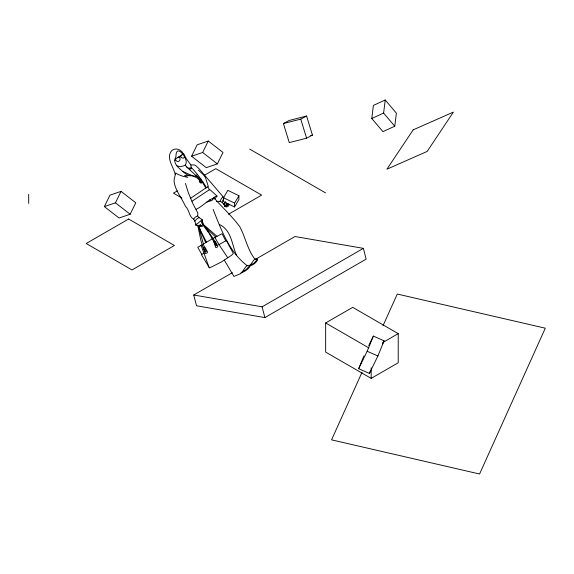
<?xml version="1.0" encoding="UTF-8"?>
<svg xmlns="http://www.w3.org/2000/svg" width="574" height="574" viewBox="0 0 574 574"><rect width="100%" height="100%" fill="white"/><g stroke="black" fill="none" stroke-linecap="round" stroke-linejoin="round"><path stroke-width="0.86" d="M223.516 197.765L223.473 201.596L234.572 206.963L238.892 199.551L238.935 195.727L227.842 190.353L223.516 197.765L234.615 203.139L234.572 206.963M190.805 198.123L205.908 187.963C203.411 184.541 201.876 180.38 198.877 177.337C194.823 174.97 189.255 176.935 185.395 173.592C180.939 169.552 171.518 163.985 175.924 156.889C175.773 143.636 185.897 155.956 186.206 161.445A7.993 7.771 79.5 0 1 186.076 163.274L185.481 165.047L186.213 166.589L190.166 169.366L189.786 167.744L191.35 168.813L190.841 164.939L184.921 156.759M225.661 202.866C229.162 206.676 225.209 207.02 224.061 203.375L225.439 201.625M196.975 174.525L196.889 175.508L195.368 176.182M175.142 174.51C173.915 167.199 165.341 157.606 171.927 150.445C175.766 147.31 181.592 149.592 183.264 153.99M225.324 205.363L224.341 205.679L224.592 206.547L225.618 206.662L226.113 206.03M371.78 118.488L373.401 105.408L385.233 99.998L396.39 113.164L394.761 126.237L382.937 131.647L371.78 118.488L383.604 113.071L385.233 99.998M203.153 225.152L202.371 226.357L200.642 225.934L198.669 226.952L196.243 224.269C197.765 224.14 202.83 217.969 202.342 220.925M203.296 224.312L202.701 222.87L201.955 223.028M224.836 204.574L223.752 204.452L222.052 202.227L223.049 199.752M213.815 241.747L215.738 247.523L217.137 247.301L217.919 246.174L215.228 241.245L214.497 241.137M206.798 202.091L211.562 200.599L212.308 200.154L212.811 198.511L215.358 196.516L217.051 196.086L210.242 189.901L209.388 189.822L206.992 191.286L192.039 201.23M203.296 247.724L205.198 253.464L206.855 253.163L207.58 252.115L205.054 247.315L204.279 247.121M216.527 201.381L219.892 201.374L221.392 198.525L223.013 196.918L222.576 196.15L198.748 168.361L195.806 165.728A5.668 5.51 79.5 0 0 194.342 164.939L190.841 164.939M205.908 187.963L207.888 186.823L208.197 186.055L205.392 177.488L203.512 174.869L198.403 170.141M202.931 223.143L202.012 220.172M368.745 345.591L373.373 336.084L384.092 340.82L377.879 355.995L369.391 373.423L358.671 368.687L363.902 355.902M358.671 368.687L367.152 351.259L373.373 336.084M369.391 373.423L370.374 371.026M196.796 225.058L195.877 225.345L195.16 222.002L193.711 219.16L195.06 217.309L197.664 215.881L197.836 213.076L192.893 203.698L188.394 192.886L185.424 183.436M362.043 372.239L331.571 439.849L479.577 474.002L545.3 328.185L397.294 294.039L382.973 325.802M382.549 343.991L384.092 340.82M104.346 206.604L109.957 195.16L121.049 191.379L135.78 202.787L130.169 214.238L119.076 218.02L104.346 206.604L115.439 202.823L121.049 191.379M191.565 156.25L197.176 144.806L208.269 141.025L222.992 152.433L217.381 163.884L206.288 167.665L191.565 156.25L202.658 152.469L208.269 141.025M224.061 203.375L223.752 204.452M227.153 205.384L227.34 203.548M234.615 203.139L238.935 195.727M195.813 224.972L196.243 224.269M194.823 221.105L196.825 218.938L199.027 217.589L202.701 220M179.562 157.355C180.71 155.676 181.556 158.632 183.156 158.101A1.492 1.449 79.5 0 0 183.881 157.857L185.022 156.236L183.78 153.796L175.529 158.962L175.874 160.311L177.101 161.387A2.009 1.952 79.5 0 0 178.148 161.531L179.11 161.043A1.55 1.514 79.5 0 0 179.662 160.455C180.753 158.847 179.454 155.748 177.409 157.649M214.748 198.999L217.051 196.086M242.214 271.796L246.153 266.343L248.018 265.453L249.697 265.676L246.354 269.407L242.214 271.796L240.176 273.855L233.927 276.438L224.269 260.072M185.488 164.724L184.828 165.305A6.106 5.934 79.5 0 1 183.551 165.915L180.293 166.682L176.935 165.922M224.585 206.195L225.539 205.564M212.667 199.508L214.124 198.08M196.107 209.273C201.998 206.762 206.267 201.618 211.914 198.719L212.811 198.511M257.561 259.269L254.124 263.15L249.425 265.489C252.488 263.947 253.399 257.382 257.561 259.269C257.654 261.766 252.754 265.389 249.841 265.891M181.728 154.937L180.559 156.68M227.77 257.791L218.995 244.632L226.378 240.52L233.367 253.514L231.387 255.38L221.119 262.131L209.488 267.936L201.409 254.698L203.928 253.127M202.192 244.725L197.75 247.322L201.847 254.426M203.339 244.05L212.28 238.82M177.28 190.927L173.427 193.151L181.965 198.08M204.265 175.343L215.831 168.67L261.644 195.117L228.488 214.26M255.566 259.29L294.993 236.524L363.378 248.355L366.155 259.125L264.887 317.594L196.502 305.763L193.725 294.993L232.377 272.679M193.725 294.993L262.103 306.825L363.378 248.355M325.652 322.968L352.701 307.348L398.22 333.63L398.22 362.761L371.17 378.381L325.652 352.099L325.652 322.968L368.852 347.916M382.765 342.556L398.22 333.63M283.405 123.532L289.253 120.44L306.581 116.041L312.443 135.105L306.595 138.198L289.267 142.596L283.405 123.532L300.74 119.127L306.581 116.041M213.069 238.397L222.016 233.711L225.718 240.8M174.668 160.153L175.536 159.759M241.044 272.994C244.431 271.653 248.965 269.141 250.164 265.855M310.706 135.55L312.443 135.105M227.39 204.954L228 204.896M225.123 205.076L224.341 205.679M190.905 175.773L184.548 175.544L187.727 177.359L183.063 176.333L178.213 174.532L175.766 172.982L174.259 178.887A13.367 12.994 79.5 0 0 174.18 182.087C175.551 190.97 181.915 198.166 185.438 206.324C189.556 209.804 188.853 216.879 193.711 219.16M255.365 259.032L254.791 258.967C247.566 249.826 245.392 237.141 239.853 226.823C232.176 216.312 222.346 207.472 213.894 197.75M200.104 226.163L198.066 225.288M200.642 225.934L199.429 225.051M210.708 200.606L209.546 199.874M222.052 202.227L219.892 201.374M367.152 351.259L377.879 355.995M182.912 171.483L196.48 177.617C197.951 179.368 202.809 180.064 201.431 183.156C198.044 182.79 200.412 178.019 197.262 176.735L186.607 166.898M249.704 149.111L325.501 192.871M219.333 224.434C231.595 230.224 231.659 244 236.352 254.878M247.258 265.74C229.284 252.065 221.22 229.858 213.169 209.467M202.658 152.469L217.381 163.884M115.439 202.823L130.169 214.238M201.137 221.241L202.227 223.444L216.994 236.323M191.077 167.249C196.939 173.484 202.184 180.121 206.446 187.641M202.227 223.444L205.514 227.39L215.695 237.012M201.546 226.02L200.412 224.305M223.013 196.918L223.917 197.922M226.221 203.088L227.067 204.079M383.604 113.071L394.761 126.237M209.388 189.822L207.888 186.823M202.357 224.054L209.259 233.553L216.133 245.83L216.527 245.428L213.55 239.093L205.514 227.39M197.664 215.881L199.027 217.589M214.877 237.442L218.995 244.632M206.525 242.185L200.563 230.683L199.307 226.931M205.75 242.637L198.669 226.952L204.322 247.258L206.274 251.52L205.356 252.008L202.751 246.59L200.778 240.061L198.016 226.594M228.696 203.849C230.059 205.514 226.716 207.774 225.618 206.662M201.137 245.342L209.108 267.57M300.74 119.127L306.595 138.198M262.103 306.825L264.887 317.594M371.17 367.791L371.17 378.381M28.7 194.342L28.7 203.397M199.695 180.667C200.606 185.904 203.096 180.085 199.695 180.667M413.165 129.853L386.926 169.194L427.156 151.436L453.395 112.095L413.165 129.853M128.612 219.024L86.208 243.505L132.027 269.952L174.424 245.471L128.612 219.024"/></g></svg>
